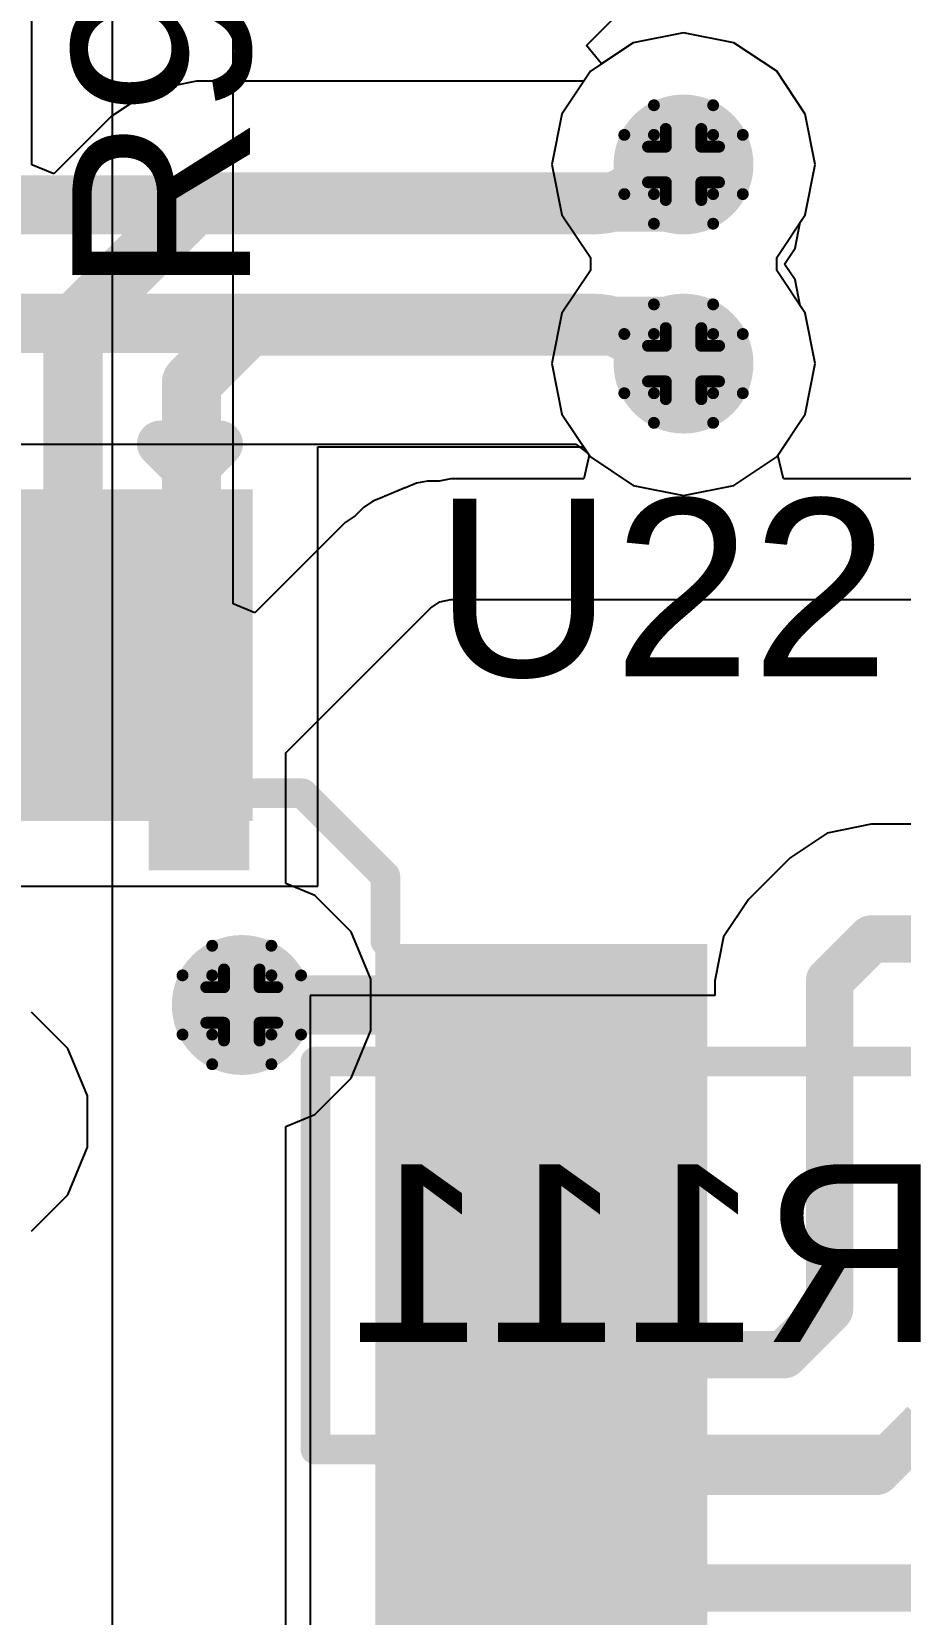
# Model space of a CAD drawing. Header units: inches. Extents: x 0 to 198, y 0 to 199.
# Drawn here: x 3.8021 to 3.9487, y 3.2067 to 3.4739 of the extents above; entities that cross this region are included whole.
import ezdxf

# ---------------------------------------------------------------- set-up
doc = ezdxf.new("R2010")
doc.units = ezdxf.units.IN
doc.header["$MEASUREMENT"] = 0
for name, color, linetype in [('Bottom Layer', 5, 'Continuous'), ('Bottom Overlay', 54, 'Continuous'), ('Drill Drawing', 1, 'Continuous'), ('Layer 1', 16, 'Continuous'), ('Layer 2', 76, 'Continuous'), ('Top Layer', 1, 'Continuous'), ('Top Overlay', 2, 'Continuous'), ('Top Paste', 8, 'Continuous'), ('Top Solder', 216, 'Continuous'), ('Via Holes', 16, 'Continuous')]:
    doc.layers.add(name, color=color, linetype=linetype)
doc.styles.add('Arial', font='', dxfattribs={"height": 0.2})
doc.styles.get('Arial').set_extended_font_data('Arial')

# ---------------------------------------------------------------- blocks, each defined once
blk = doc.blocks.new('48_LQFP__7_7___33')
at = {"layer": 'Top Layer'}
for points in [[(-0.10197, 0.19134), (-0.10197, 0.14331), (-0.11457, 0.14331), (-0.11457, 0.19134)], [(-0.08228, 0.19134), (-0.08228, 0.14331), (-0.09488, 0.14331), (-0.09488, 0.19134)], [(-0.0626, 0.19134), (-0.0626, 0.14331), (-0.0752, 0.14331), (-0.0752, 0.19134)], [(-0.04291, 0.19134), (-0.04291, 0.14331), (-0.05551, 0.14331), (-0.05551, 0.19134)], [(-0.02323, 0.19134), (-0.02323, 0.14331), (-0.03583, 0.14331), (-0.03583, 0.19134)], [(-0.00354, 0.19134), (-0.00354, 0.14331), (-0.01614, 0.14331), (-0.01614, 0.19134)], [(-0.14331, 0.11457), (-0.14331, 0.10197), (-0.19134, 0.10197), (-0.19134, 0.11457)], [(-0.14331, 0.09488), (-0.14331, 0.08228), (-0.19134, 0.08228), (-0.19134, 0.09488)]]:
    blk.add_hatch(color=1, dxfattribs=at).paths.add_polyline_path(points)
at = {"layer": 'Top Overlay'}
blk.add_hatch(color=2, dxfattribs=at).paths.add_polyline_path([(-0.14, 0.101), (-0.131, 0.101), (-0.131, 0.118), (-0.14, 0.118)])
at = {"layer": 'Top Paste'}
for points in [[(-0.10197, 0.19134), (-0.10197, 0.14331), (-0.11457, 0.14331), (-0.11457, 0.19134)], [(-0.08228, 0.19134), (-0.08228, 0.14331), (-0.09488, 0.14331), (-0.09488, 0.19134)], [(-0.0626, 0.19134), (-0.0626, 0.14331), (-0.0752, 0.14331), (-0.0752, 0.19134)], [(-0.04291, 0.19134), (-0.04291, 0.14331), (-0.05551, 0.14331), (-0.05551, 0.19134)], [(-0.02323, 0.19134), (-0.02323, 0.14331), (-0.03583, 0.14331), (-0.03583, 0.19134)], [(-0.00354, 0.19134), (-0.00354, 0.14331), (-0.01614, 0.14331), (-0.01614, 0.19134)], [(-0.14331, 0.11457), (-0.14331, 0.10197), (-0.19134, 0.10197), (-0.19134, 0.11457)], [(-0.14331, 0.09488), (-0.14331, 0.08228), (-0.19134, 0.08228), (-0.19134, 0.09488)]]:
    blk.add_hatch(color=8, dxfattribs=at).paths.add_polyline_path(points)
at = {"layer": 'Top Solder'}
for points in [[(-0.09797, 0.19534), (-0.09797, 0.13931), (-0.11857, 0.13931), (-0.11857, 0.19534)], [(-0.07828, 0.19534), (-0.07828, 0.13931), (-0.09888, 0.13931), (-0.09888, 0.19534)], [(-0.0586, 0.19534), (-0.0586, 0.13931), (-0.0792, 0.13931), (-0.0792, 0.19534)], [(-0.03891, 0.19534), (-0.03891, 0.13931), (-0.05951, 0.13931), (-0.05951, 0.19534)], [(-0.01923, 0.19534), (-0.01923, 0.13931), (-0.03983, 0.13931), (-0.03983, 0.19534)], [(0.00046, 0.19534), (0.00046, 0.13931), (-0.02014, 0.13931), (-0.02014, 0.19534)], [(-0.13931, 0.11857), (-0.13931, 0.09797), (-0.19534, 0.09797), (-0.19534, 0.11857)], [(-0.13931, 0.09888), (-0.13931, 0.07828), (-0.19534, 0.07828), (-0.19534, 0.09888)]]:
    blk.add_hatch(color=216, dxfattribs=at).paths.add_polyline_path(points)
at = {"layer": 'Top Overlay'}
for points in [[(-0.144, 0.127, 0.005, 0.005, 0), (-0.13, 0.141, 0.005, 0.005, 0)], [(-0.119, 0.141, 0.005, 0.005, 0), (-0.13, 0.141, 0.005, 0.005, 0)], [(-0.144, 0.119, 0.005, 0.005, 0), (-0.144, 0.127, 0.005, 0.005, 0)], [(-0.203, 0.103, 0.00787, 0.00787, 0), (-0.203, 0.113, 0.00787, 0.00787, 0)], [(-0.198, 0.108, 0.00787, 0.00787, 0), (-0.203, 0.113, 0.00787, 0.00787, 0)], [(-0.203, 0.103, 0.00787, 0.00787, 0), (-0.198, 0.108, 0.00787, 0.00787, 0)]]:
    blk.add_lwpolyline(points, format="xyseb", dxfattribs=at)
for points in [[(-0.13125, 0.141, 0.0025, 0.0025, 1), (-0.12875, 0.141, 0.0025, 0.0025, 1)], [(-0.13125, 0.141, 0.0025, 0.0025, 1), (-0.12875, 0.141, 0.0025, 0.0025, 1)], [(-0.12025, 0.141, 0.0025, 0.0025, 1), (-0.11775, 0.141, 0.0025, 0.0025, 1)], [(-0.14525, 0.127, 0.0025, 0.0025, 1), (-0.14275, 0.127, 0.0025, 0.0025, 1)], [(-0.14525, 0.127, 0.0025, 0.0025, 1), (-0.14275, 0.127, 0.0025, 0.0025, 1)], [(-0.14525, 0.119, 0.0025, 0.0025, 1), (-0.14275, 0.119, 0.0025, 0.0025, 1)], [(-0.20497, 0.113, 0.00394, 0.00394, 1), (-0.20103, 0.113, 0.00394, 0.00394, 1)], [(-0.20497, 0.113, 0.00394, 0.00394, 1), (-0.20103, 0.113, 0.00394, 0.00394, 1)], [(-0.19997, 0.108, 0.00394, 0.00394, 1), (-0.19603, 0.108, 0.00394, 0.00394, 1)], [(-0.19997, 0.108, 0.00394, 0.00394, 1), (-0.19603, 0.108, 0.00394, 0.00394, 1)], [(-0.20497, 0.103, 0.00394, 0.00394, 1), (-0.20103, 0.103, 0.00394, 0.00394, 1)], [(-0.20497, 0.103, 0.00394, 0.00394, 1), (-0.20103, 0.103, 0.00394, 0.00394, 1)]]:
    blk.add_lwpolyline(points, format="xyseb", close=True, dxfattribs=at)

msp = doc.modelspace()

# ---------------------------------------------------------------- hatches: boundary and pattern name
at = {"layer": 'Bottom Layer'}
h = msp.add_hatch(color=5, dxfattribs=at)
edge = h.paths.add_edge_path()
edge.add_arc((3.91214, 3.45144), 0.01181, 0, 360)
h = msp.add_hatch(color=5, dxfattribs=at)
edge = h.paths.add_edge_path()
edge.add_arc((3.91214, 3.41782), 0.01181, 0, 360)
h = msp.add_hatch(color=5, dxfattribs=at)
edge = h.paths.add_edge_path()
edge.add_arc((3.83756, 3.30954), 0.01181, 0, 360)
at = {"layer": 'Layer 1'}
h = msp.add_hatch(color=16, dxfattribs=at)
edge = h.paths.add_edge_path()
edge.add_arc((3.91214, 3.45144), 0.01181, 0, 360)
h = msp.add_hatch(color=16, dxfattribs=at)
edge = h.paths.add_edge_path()
edge.add_arc((3.91214, 3.41782), 0.01181, 0, 360)
h = msp.add_hatch(color=16, dxfattribs=at)
edge = h.paths.add_edge_path()
edge.add_arc((3.83756, 3.30954), 0.01181, 0, 360)
at = {"layer": 'Layer 2'}
h = msp.add_hatch(color=76, dxfattribs=at)
edge = h.paths.add_edge_path()
edge.add_arc((3.91214, 3.45144), 0.01181, 0, 360)
h = msp.add_hatch(color=76, dxfattribs=at)
edge = h.paths.add_edge_path()
edge.add_arc((3.91214, 3.41782), 0.01181, 0, 360)
h = msp.add_hatch(color=76, dxfattribs=at)
edge = h.paths.add_edge_path()
edge.add_arc((3.83756, 3.30954), 0.01181, 0, 360)
at = {"layer": 'Top Layer'}
h = msp.add_hatch(color=1, dxfattribs=at)
edge = h.paths.add_edge_path()
edge.add_arc((3.91214, 3.45144), 0.01181, 0, 360)
h = msp.add_hatch(color=1, dxfattribs=at)
edge = h.paths.add_edge_path()
edge.add_arc((3.91214, 3.41782), 0.01181, 0, 360)
h = msp.add_hatch(color=1, dxfattribs=at)
edge = h.paths.add_edge_path()
edge.add_arc((3.83756, 3.30954), 0.01181, 0, 360)
at = {"layer": 'Via Holes'}
h = msp.add_hatch(color=7, dxfattribs=at)
edge = h.paths.add_edge_path()
edge.add_arc((3.91214, 3.45144), 0.00591, 0, 360)
h = msp.add_hatch(color=7, dxfattribs=at)
edge = h.paths.add_edge_path()
edge.add_arc((3.91214, 3.41782), 0.00591, 0, 360)
h = msp.add_hatch(color=7, dxfattribs=at)
edge = h.paths.add_edge_path()
edge.add_arc((3.83756, 3.30954), 0.00591, 0, 360)

# ---------------------------------------------------------------- linework, layer by layer
at = {"layer": 'Bottom Layer'}
for p, q in [((3.89574, 3.47152), (3.91506, 3.49084)), ((3.89829, 3.46841), (3.89574, 3.47152)), ((3.90363, 3.47199), (3.89829, 3.46841)), ((3.91214, 3.47368), (3.90363, 3.47199)), ((3.92065, 3.47199), (3.91214, 3.47368)), ((3.92787, 3.46717), (3.92065, 3.47199)), ((3.93269, 3.45995), (3.92787, 3.46717)), ((3.93438, 3.45144), (3.93269, 3.45995)), ((3.93269, 3.44293), (3.93438, 3.45144)), ((3.92787, 3.43572), (3.93269, 3.44293)), ((3.92787, 3.43354), (3.92787, 3.43572)), ((3.93269, 3.42633), (3.92787, 3.43354)), ((3.93438, 3.41782), (3.93269, 3.42633)), ((3.93269, 3.40931), (3.93438, 3.41782)), ((3.92787, 3.4021), (3.93269, 3.40931)), ((3.4049, 3.40424), (3.89397, 3.40424)), ((3.89397, 3.40424), (3.89606, 3.40264)), ((3.89606, 3.40264), (3.89642, 3.4021)), ((3.89642, 3.4021), (3.90363, 3.39727)), ((3.92065, 3.39727), (3.92787, 3.4021)), ((3.90363, 3.39727), (3.91214, 3.39558)), ((3.91214, 3.39558), (3.92065, 3.39727))]:
    msp.add_line(p, q, dxfattribs=at)
for points in [[(3.90585, 3.44884, 0.01, 0.01, -0.198912), (3.91214, 3.45144, 0.01, 0.01, 0)], [(3.90505, 3.44803, 0.01, 0.01, -0.198769), (3.89683, 3.44463, 0.01, 0.01, 0)], [(3.90505, 3.44804, 0.01, 0.01, 0), (3.90585, 3.44884, 0.01, 0.01, 0)], [(3.90505, 3.44803, 0.01, 0.01, 0), (3.90505, 3.44804, 0.01, 0.01, 0)], [(3.90505, 3.44804, 0.01, 0.01, -0.000138), (3.90505, 3.44803, 0.01, 0.01, 0)], [(3.40951, 3.44463, 0.01, 0.01, 0), (3.89683, 3.44463, 0.01, 0.01, 0)], [(3.40951, 3.42463, 0.01, 0.01, 0), (3.89683, 3.42463, 0.01, 0.01, 0)], [(3.89683, 3.42463, 0.01, 0.01, -0.198769), (3.90505, 3.42123, 0.01, 0.01, 0)], [(3.90505, 3.42123, 0.01, 0.01, 0), (3.90585, 3.42043, 0.01, 0.01, 0)], [(3.90505, 3.42123, 0.01, 0.01, 0), (3.90505, 3.42123, 0.01, 0.01, 0)], [(3.90505, 3.42123, 0.01, 0.01, -0.000138), (3.90505, 3.42123, 0.01, 0.01, 0)], [(3.91214, 3.41782, 0.01, 0.01, -0.198912), (3.90585, 3.42043, 0.01, 0.01, 0)]]:
    msp.add_lwpolyline(points, format="xyseb", dxfattribs=at)
for points in [[(3.90964, 3.45144, 0.005, 0.005, 1), (3.91464, 3.45144, 0.005, 0.005, 1)], [(3.90255, 3.44804, 0.005, 0.005, 1), (3.90755, 3.44804, 0.005, 0.005, 1)], [(3.90255, 3.44804, 0.005, 0.005, 1), (3.90755, 3.44804, 0.005, 0.005, 1)], [(3.90255, 3.44804, 0.005, 0.005, 1), (3.90755, 3.44804, 0.005, 0.005, 1)], [(3.90255, 3.44803, 0.005, 0.005, 1), (3.90755, 3.44803, 0.005, 0.005, 1)], [(3.90255, 3.44803, 0.005, 0.005, 1), (3.90755, 3.44803, 0.005, 0.005, 1)], [(3.90255, 3.44803, 0.005, 0.005, 1), (3.90755, 3.44803, 0.005, 0.005, 1)], [(3.90335, 3.44884, 0.005, 0.005, 1), (3.90835, 3.44884, 0.005, 0.005, 1)], [(3.90335, 3.44884, 0.005, 0.005, 1), (3.90835, 3.44884, 0.005, 0.005, 1)], [(3.89433, 3.44463, 0.005, 0.005, 1), (3.89933, 3.44463, 0.005, 0.005, 1)], [(3.89433, 3.44463, 0.005, 0.005, 1), (3.89933, 3.44463, 0.005, 0.005, 1)], [(3.89433, 3.42463, 0.005, 0.005, 1), (3.89933, 3.42463, 0.005, 0.005, 1)], [(3.89433, 3.42463, 0.005, 0.005, 1), (3.89933, 3.42463, 0.005, 0.005, 1)], [(3.90255, 3.42123, 0.005, 0.005, 1), (3.90755, 3.42123, 0.005, 0.005, 1)], [(3.90255, 3.42123, 0.005, 0.005, 1), (3.90755, 3.42123, 0.005, 0.005, 1)], [(3.90255, 3.42123, 0.005, 0.005, 1), (3.90755, 3.42123, 0.005, 0.005, 1)], [(3.90255, 3.42123, 0.005, 0.005, 1), (3.90755, 3.42123, 0.005, 0.005, 1)], [(3.90255, 3.42123, 0.005, 0.005, 1), (3.90755, 3.42123, 0.005, 0.005, 1)], [(3.90255, 3.42123, 0.005, 0.005, 1), (3.90755, 3.42123, 0.005, 0.005, 1)], [(3.90335, 3.42043, 0.005, 0.005, 1), (3.90835, 3.42043, 0.005, 0.005, 1)], [(3.90335, 3.42043, 0.005, 0.005, 1), (3.90835, 3.42043, 0.005, 0.005, 1)], [(3.90964, 3.41782, 0.005, 0.005, 1), (3.91464, 3.41782, 0.005, 0.005, 1)]]:
    msp.add_lwpolyline(points, format="xyseb", close=True, dxfattribs=at)
at = {"layer": 'Bottom Overlay'}
for points in [[(3.85, 3.3, 0.005, 0.005, 0), (4.11, 3.3, 0.005, 0.005, 0)], [(3.85, 3.23447, 0.005, 0.005, 0), (3.85, 3.3, 0.005, 0.005, 0)], [(3.85, 3.23447, 0.005, 0.005, 0), (4.11, 3.23447, 0.005, 0.005, 0)]]:
    msp.add_lwpolyline(points, format="xyseb", dxfattribs=at)
for points in [[(3.84875, 3.3, 0.0025, 0.0025, 1), (3.85125, 3.3, 0.0025, 0.0025, 1)], [(3.84875, 3.3, 0.0025, 0.0025, 1), (3.85125, 3.3, 0.0025, 0.0025, 1)], [(3.84875, 3.23447, 0.0025, 0.0025, 1), (3.85125, 3.23447, 0.0025, 0.0025, 1)], [(3.84875, 3.23447, 0.0025, 0.0025, 1), (3.85125, 3.23447, 0.0025, 0.0025, 1)]]:
    msp.add_lwpolyline(points, format="xyseb", close=True, dxfattribs=at)
at = {"layer": 'Drill Drawing'}
for points in [[(3.90714, 3.45644, 0.002, 0.002, 0), (3.90714, 3.46144, 0.002, 0.002, 0)], [(3.90714, 3.46144, 0.002, 0.002, 0), (3.91714, 3.46144, 0.002, 0.002, 0)], [(3.91714, 3.45644, 0.002, 0.002, 0), (3.91714, 3.46144, 0.002, 0.002, 0)], [(3.90914, 3.45444, 0.002, 0.002, 0), (3.90914, 3.45744, 0.002, 0.002, 0)], [(3.90914, 3.45744, 0.002, 0.002, 0), (3.91514, 3.45744, 0.002, 0.002, 0)], [(3.91514, 3.45444, 0.002, 0.002, 0), (3.91514, 3.45744, 0.002, 0.002, 0)], [(3.90214, 3.44644, 0.002, 0.002, 0), (3.90214, 3.45644, 0.002, 0.002, 0)], [(3.90214, 3.45644, 0.002, 0.002, 0), (3.90714, 3.45644, 0.002, 0.002, 0)], [(3.90614, 3.44844, 0.002, 0.002, 0), (3.90614, 3.45444, 0.002, 0.002, 0)], [(3.90614, 3.45444, 0.002, 0.002, 0), (3.90914, 3.45444, 0.002, 0.002, 0)], [(3.91514, 3.45444, 0.002, 0.002, 0), (3.91814, 3.45444, 0.002, 0.002, 0)], [(3.91714, 3.45644, 0.002, 0.002, 0), (3.92214, 3.45644, 0.002, 0.002, 0)], [(3.91814, 3.44844, 0.002, 0.002, 0), (3.91814, 3.45444, 0.002, 0.002, 0)], [(3.92214, 3.44644, 0.002, 0.002, 0), (3.92214, 3.45644, 0.002, 0.002, 0)], [(3.90214, 3.44644, 0.002, 0.002, 0), (3.90714, 3.44644, 0.002, 0.002, 0)], [(3.90614, 3.44844, 0.002, 0.002, 0), (3.90914, 3.44844, 0.002, 0.002, 0)], [(3.90714, 3.44144, 0.002, 0.002, 0), (3.90714, 3.44644, 0.002, 0.002, 0)], [(3.90914, 3.44544, 0.002, 0.002, 0), (3.90914, 3.44844, 0.002, 0.002, 0)], [(3.91514, 3.44844, 0.002, 0.002, 0), (3.91814, 3.44844, 0.002, 0.002, 0)], [(3.91514, 3.44544, 0.002, 0.002, 0), (3.91514, 3.44844, 0.002, 0.002, 0)], [(3.91714, 3.44644, 0.002, 0.002, 0), (3.92214, 3.44644, 0.002, 0.002, 0)], [(3.91714, 3.44144, 0.002, 0.002, 0), (3.91714, 3.44644, 0.002, 0.002, 0)], [(3.90914, 3.44544, 0.002, 0.002, 0), (3.91514, 3.44544, 0.002, 0.002, 0)], [(3.90714, 3.44144, 0.002, 0.002, 0), (3.91714, 3.44144, 0.002, 0.002, 0)], [(3.90714, 3.42282, 0.002, 0.002, 0), (3.90714, 3.42782, 0.002, 0.002, 0)], [(3.90714, 3.42782, 0.002, 0.002, 0), (3.91714, 3.42782, 0.002, 0.002, 0)], [(3.91714, 3.42282, 0.002, 0.002, 0), (3.91714, 3.42782, 0.002, 0.002, 0)], [(3.90214, 3.41282, 0.002, 0.002, 0), (3.90214, 3.42282, 0.002, 0.002, 0)], [(3.90214, 3.42282, 0.002, 0.002, 0), (3.90714, 3.42282, 0.002, 0.002, 0)], [(3.90914, 3.42082, 0.002, 0.002, 0), (3.90914, 3.42382, 0.002, 0.002, 0)], [(3.90914, 3.42382, 0.002, 0.002, 0), (3.91514, 3.42382, 0.002, 0.002, 0)], [(3.91514, 3.42082, 0.002, 0.002, 0), (3.91514, 3.42382, 0.002, 0.002, 0)], [(3.91714, 3.42282, 0.002, 0.002, 0), (3.92214, 3.42282, 0.002, 0.002, 0)], [(3.92214, 3.41282, 0.002, 0.002, 0), (3.92214, 3.42282, 0.002, 0.002, 0)], [(3.90614, 3.41482, 0.002, 0.002, 0), (3.90614, 3.42082, 0.002, 0.002, 0)], [(3.90614, 3.42082, 0.002, 0.002, 0), (3.90914, 3.42082, 0.002, 0.002, 0)], [(3.91514, 3.42082, 0.002, 0.002, 0), (3.91814, 3.42082, 0.002, 0.002, 0)], [(3.91814, 3.41482, 0.002, 0.002, 0), (3.91814, 3.42082, 0.002, 0.002, 0)], [(3.90614, 3.41482, 0.002, 0.002, 0), (3.90914, 3.41482, 0.002, 0.002, 0)], [(3.90914, 3.41182, 0.002, 0.002, 0), (3.90914, 3.41482, 0.002, 0.002, 0)], [(3.91514, 3.41482, 0.002, 0.002, 0), (3.91814, 3.41482, 0.002, 0.002, 0)], [(3.91514, 3.41182, 0.002, 0.002, 0), (3.91514, 3.41482, 0.002, 0.002, 0)], [(3.90214, 3.41282, 0.002, 0.002, 0), (3.90714, 3.41282, 0.002, 0.002, 0)], [(3.90714, 3.40782, 0.002, 0.002, 0), (3.90714, 3.41282, 0.002, 0.002, 0)], [(3.90914, 3.41182, 0.002, 0.002, 0), (3.91514, 3.41182, 0.002, 0.002, 0)], [(3.91714, 3.41282, 0.002, 0.002, 0), (3.92214, 3.41282, 0.002, 0.002, 0)], [(3.91714, 3.40782, 0.002, 0.002, 0), (3.91714, 3.41282, 0.002, 0.002, 0)], [(3.90714, 3.40782, 0.002, 0.002, 0), (3.91714, 3.40782, 0.002, 0.002, 0)], [(3.83256, 3.31454, 0.002, 0.002, 0), (3.83256, 3.31954, 0.002, 0.002, 0)], [(3.83256, 3.31954, 0.002, 0.002, 0), (3.84256, 3.31954, 0.002, 0.002, 0)], [(3.84256, 3.31454, 0.002, 0.002, 0), (3.84256, 3.31954, 0.002, 0.002, 0)], [(3.83456, 3.31254, 0.002, 0.002, 0), (3.83456, 3.31554, 0.002, 0.002, 0)], [(3.83456, 3.31554, 0.002, 0.002, 0), (3.84056, 3.31554, 0.002, 0.002, 0)], [(3.84056, 3.31254, 0.002, 0.002, 0), (3.84056, 3.31554, 0.002, 0.002, 0)], [(3.82756, 3.30454, 0.002, 0.002, 0), (3.82756, 3.31454, 0.002, 0.002, 0)], [(3.82756, 3.31454, 0.002, 0.002, 0), (3.83256, 3.31454, 0.002, 0.002, 0)], [(3.83156, 3.30654, 0.002, 0.002, 0), (3.83156, 3.31254, 0.002, 0.002, 0)], [(3.83156, 3.31254, 0.002, 0.002, 0), (3.83456, 3.31254, 0.002, 0.002, 0)], [(3.84056, 3.31254, 0.002, 0.002, 0), (3.84356, 3.31254, 0.002, 0.002, 0)], [(3.84256, 3.31454, 0.002, 0.002, 0), (3.84756, 3.31454, 0.002, 0.002, 0)], [(3.84356, 3.30654, 0.002, 0.002, 0), (3.84356, 3.31254, 0.002, 0.002, 0)], [(3.84756, 3.30454, 0.002, 0.002, 0), (3.84756, 3.31454, 0.002, 0.002, 0)], [(3.82756, 3.30454, 0.002, 0.002, 0), (3.83256, 3.30454, 0.002, 0.002, 0)], [(3.83156, 3.30654, 0.002, 0.002, 0), (3.83456, 3.30654, 0.002, 0.002, 0)], [(3.83256, 3.29954, 0.002, 0.002, 0), (3.83256, 3.30454, 0.002, 0.002, 0)], [(3.83456, 3.30354, 0.002, 0.002, 0), (3.83456, 3.30654, 0.002, 0.002, 0)], [(3.84056, 3.30654, 0.002, 0.002, 0), (3.84356, 3.30654, 0.002, 0.002, 0)], [(3.84056, 3.30354, 0.002, 0.002, 0), (3.84056, 3.30654, 0.002, 0.002, 0)], [(3.84256, 3.30454, 0.002, 0.002, 0), (3.84756, 3.30454, 0.002, 0.002, 0)], [(3.84256, 3.29954, 0.002, 0.002, 0), (3.84256, 3.30454, 0.002, 0.002, 0)], [(3.83456, 3.30354, 0.002, 0.002, 0), (3.84056, 3.30354, 0.002, 0.002, 0)], [(3.83256, 3.29954, 0.002, 0.002, 0), (3.84256, 3.29954, 0.002, 0.002, 0)]]:
    msp.add_lwpolyline(points, format="xyseb", dxfattribs=at)
for points in [[(3.90664, 3.46144, 0.001, 0.001, 1), (3.90764, 3.46144, 0.001, 0.001, 1)], [(3.90664, 3.46144, 0.001, 0.001, 1), (3.90764, 3.46144, 0.001, 0.001, 1)], [(3.91664, 3.46144, 0.001, 0.001, 1), (3.91764, 3.46144, 0.001, 0.001, 1)], [(3.91664, 3.46144, 0.001, 0.001, 1), (3.91764, 3.46144, 0.001, 0.001, 1)], [(3.90864, 3.45744, 0.001, 0.001, 1), (3.90964, 3.45744, 0.001, 0.001, 1)], [(3.90864, 3.45744, 0.001, 0.001, 1), (3.90964, 3.45744, 0.001, 0.001, 1)], [(3.91464, 3.45744, 0.001, 0.001, 1), (3.91564, 3.45744, 0.001, 0.001, 1)], [(3.91464, 3.45744, 0.001, 0.001, 1), (3.91564, 3.45744, 0.001, 0.001, 1)], [(3.90164, 3.45644, 0.001, 0.001, 1), (3.90264, 3.45644, 0.001, 0.001, 1)], [(3.90164, 3.45644, 0.001, 0.001, 1), (3.90264, 3.45644, 0.001, 0.001, 1)], [(3.90564, 3.45444, 0.001, 0.001, 1), (3.90664, 3.45444, 0.001, 0.001, 1)], [(3.90564, 3.45444, 0.001, 0.001, 1), (3.90664, 3.45444, 0.001, 0.001, 1)], [(3.90664, 3.45644, 0.001, 0.001, 1), (3.90764, 3.45644, 0.001, 0.001, 1)], [(3.90664, 3.45644, 0.001, 0.001, 1), (3.90764, 3.45644, 0.001, 0.001, 1)], [(3.90864, 3.45444, 0.001, 0.001, 1), (3.90964, 3.45444, 0.001, 0.001, 1)], [(3.90864, 3.45444, 0.001, 0.001, 1), (3.90964, 3.45444, 0.001, 0.001, 1)], [(3.91464, 3.45444, 0.001, 0.001, 1), (3.91564, 3.45444, 0.001, 0.001, 1)], [(3.91464, 3.45444, 0.001, 0.001, 1), (3.91564, 3.45444, 0.001, 0.001, 1)], [(3.91664, 3.45644, 0.001, 0.001, 1), (3.91764, 3.45644, 0.001, 0.001, 1)], [(3.91664, 3.45644, 0.001, 0.001, 1), (3.91764, 3.45644, 0.001, 0.001, 1)], [(3.91764, 3.45444, 0.001, 0.001, 1), (3.91864, 3.45444, 0.001, 0.001, 1)], [(3.91764, 3.45444, 0.001, 0.001, 1), (3.91864, 3.45444, 0.001, 0.001, 1)], [(3.92164, 3.45644, 0.001, 0.001, 1), (3.92264, 3.45644, 0.001, 0.001, 1)], [(3.92164, 3.45644, 0.001, 0.001, 1), (3.92264, 3.45644, 0.001, 0.001, 1)], [(3.90164, 3.44644, 0.001, 0.001, 1), (3.90264, 3.44644, 0.001, 0.001, 1)], [(3.90164, 3.44644, 0.001, 0.001, 1), (3.90264, 3.44644, 0.001, 0.001, 1)], [(3.90564, 3.44844, 0.001, 0.001, 1), (3.90664, 3.44844, 0.001, 0.001, 1)], [(3.90564, 3.44844, 0.001, 0.001, 1), (3.90664, 3.44844, 0.001, 0.001, 1)], [(3.90664, 3.44644, 0.001, 0.001, 1), (3.90764, 3.44644, 0.001, 0.001, 1)], [(3.90664, 3.44644, 0.001, 0.001, 1), (3.90764, 3.44644, 0.001, 0.001, 1)], [(3.90864, 3.44844, 0.001, 0.001, 1), (3.90964, 3.44844, 0.001, 0.001, 1)], [(3.90864, 3.44844, 0.001, 0.001, 1), (3.90964, 3.44844, 0.001, 0.001, 1)], [(3.91464, 3.44844, 0.001, 0.001, 1), (3.91564, 3.44844, 0.001, 0.001, 1)], [(3.91464, 3.44844, 0.001, 0.001, 1), (3.91564, 3.44844, 0.001, 0.001, 1)], [(3.91664, 3.44644, 0.001, 0.001, 1), (3.91764, 3.44644, 0.001, 0.001, 1)], [(3.91664, 3.44644, 0.001, 0.001, 1), (3.91764, 3.44644, 0.001, 0.001, 1)], [(3.91764, 3.44844, 0.001, 0.001, 1), (3.91864, 3.44844, 0.001, 0.001, 1)], [(3.91764, 3.44844, 0.001, 0.001, 1), (3.91864, 3.44844, 0.001, 0.001, 1)], [(3.92164, 3.44644, 0.001, 0.001, 1), (3.92264, 3.44644, 0.001, 0.001, 1)], [(3.92164, 3.44644, 0.001, 0.001, 1), (3.92264, 3.44644, 0.001, 0.001, 1)], [(3.90864, 3.44544, 0.001, 0.001, 1), (3.90964, 3.44544, 0.001, 0.001, 1)], [(3.90864, 3.44544, 0.001, 0.001, 1), (3.90964, 3.44544, 0.001, 0.001, 1)], [(3.91464, 3.44544, 0.001, 0.001, 1), (3.91564, 3.44544, 0.001, 0.001, 1)], [(3.91464, 3.44544, 0.001, 0.001, 1), (3.91564, 3.44544, 0.001, 0.001, 1)], [(3.90664, 3.44144, 0.001, 0.001, 1), (3.90764, 3.44144, 0.001, 0.001, 1)], [(3.90664, 3.44144, 0.001, 0.001, 1), (3.90764, 3.44144, 0.001, 0.001, 1)], [(3.91664, 3.44144, 0.001, 0.001, 1), (3.91764, 3.44144, 0.001, 0.001, 1)], [(3.91664, 3.44144, 0.001, 0.001, 1), (3.91764, 3.44144, 0.001, 0.001, 1)], [(3.90664, 3.42782, 0.001, 0.001, 1), (3.90764, 3.42782, 0.001, 0.001, 1)], [(3.90664, 3.42782, 0.001, 0.001, 1), (3.90764, 3.42782, 0.001, 0.001, 1)], [(3.91664, 3.42782, 0.001, 0.001, 1), (3.91764, 3.42782, 0.001, 0.001, 1)], [(3.91664, 3.42782, 0.001, 0.001, 1), (3.91764, 3.42782, 0.001, 0.001, 1)], [(3.90164, 3.42282, 0.001, 0.001, 1), (3.90264, 3.42282, 0.001, 0.001, 1)], [(3.90164, 3.42282, 0.001, 0.001, 1), (3.90264, 3.42282, 0.001, 0.001, 1)], [(3.90664, 3.42282, 0.001, 0.001, 1), (3.90764, 3.42282, 0.001, 0.001, 1)], [(3.90664, 3.42282, 0.001, 0.001, 1), (3.90764, 3.42282, 0.001, 0.001, 1)], [(3.90864, 3.42382, 0.001, 0.001, 1), (3.90964, 3.42382, 0.001, 0.001, 1)], [(3.90864, 3.42382, 0.001, 0.001, 1), (3.90964, 3.42382, 0.001, 0.001, 1)], [(3.91464, 3.42382, 0.001, 0.001, 1), (3.91564, 3.42382, 0.001, 0.001, 1)], [(3.91464, 3.42382, 0.001, 0.001, 1), (3.91564, 3.42382, 0.001, 0.001, 1)], [(3.91664, 3.42282, 0.001, 0.001, 1), (3.91764, 3.42282, 0.001, 0.001, 1)], [(3.91664, 3.42282, 0.001, 0.001, 1), (3.91764, 3.42282, 0.001, 0.001, 1)], [(3.92164, 3.42282, 0.001, 0.001, 1), (3.92264, 3.42282, 0.001, 0.001, 1)], [(3.92164, 3.42282, 0.001, 0.001, 1), (3.92264, 3.42282, 0.001, 0.001, 1)], [(3.90564, 3.42082, 0.001, 0.001, 1), (3.90664, 3.42082, 0.001, 0.001, 1)], [(3.90564, 3.42082, 0.001, 0.001, 1), (3.90664, 3.42082, 0.001, 0.001, 1)], [(3.90864, 3.42082, 0.001, 0.001, 1), (3.90964, 3.42082, 0.001, 0.001, 1)], [(3.90864, 3.42082, 0.001, 0.001, 1), (3.90964, 3.42082, 0.001, 0.001, 1)], [(3.91464, 3.42082, 0.001, 0.001, 1), (3.91564, 3.42082, 0.001, 0.001, 1)], [(3.91464, 3.42082, 0.001, 0.001, 1), (3.91564, 3.42082, 0.001, 0.001, 1)], [(3.91764, 3.42082, 0.001, 0.001, 1), (3.91864, 3.42082, 0.001, 0.001, 1)], [(3.91764, 3.42082, 0.001, 0.001, 1), (3.91864, 3.42082, 0.001, 0.001, 1)], [(3.90564, 3.41482, 0.001, 0.001, 1), (3.90664, 3.41482, 0.001, 0.001, 1)], [(3.90564, 3.41482, 0.001, 0.001, 1), (3.90664, 3.41482, 0.001, 0.001, 1)], [(3.90864, 3.41482, 0.001, 0.001, 1), (3.90964, 3.41482, 0.001, 0.001, 1)], [(3.90864, 3.41482, 0.001, 0.001, 1), (3.90964, 3.41482, 0.001, 0.001, 1)], [(3.91464, 3.41482, 0.001, 0.001, 1), (3.91564, 3.41482, 0.001, 0.001, 1)], [(3.91464, 3.41482, 0.001, 0.001, 1), (3.91564, 3.41482, 0.001, 0.001, 1)], [(3.91764, 3.41482, 0.001, 0.001, 1), (3.91864, 3.41482, 0.001, 0.001, 1)], [(3.91764, 3.41482, 0.001, 0.001, 1), (3.91864, 3.41482, 0.001, 0.001, 1)], [(3.90164, 3.41282, 0.001, 0.001, 1), (3.90264, 3.41282, 0.001, 0.001, 1)], [(3.90164, 3.41282, 0.001, 0.001, 1), (3.90264, 3.41282, 0.001, 0.001, 1)], [(3.90664, 3.41282, 0.001, 0.001, 1), (3.90764, 3.41282, 0.001, 0.001, 1)], [(3.90664, 3.41282, 0.001, 0.001, 1), (3.90764, 3.41282, 0.001, 0.001, 1)], [(3.90864, 3.41182, 0.001, 0.001, 1), (3.90964, 3.41182, 0.001, 0.001, 1)], [(3.90864, 3.41182, 0.001, 0.001, 1), (3.90964, 3.41182, 0.001, 0.001, 1)], [(3.91464, 3.41182, 0.001, 0.001, 1), (3.91564, 3.41182, 0.001, 0.001, 1)], [(3.91464, 3.41182, 0.001, 0.001, 1), (3.91564, 3.41182, 0.001, 0.001, 1)], [(3.91664, 3.41282, 0.001, 0.001, 1), (3.91764, 3.41282, 0.001, 0.001, 1)], [(3.91664, 3.41282, 0.001, 0.001, 1), (3.91764, 3.41282, 0.001, 0.001, 1)], [(3.92164, 3.41282, 0.001, 0.001, 1), (3.92264, 3.41282, 0.001, 0.001, 1)], [(3.92164, 3.41282, 0.001, 0.001, 1), (3.92264, 3.41282, 0.001, 0.001, 1)], [(3.90664, 3.40782, 0.001, 0.001, 1), (3.90764, 3.40782, 0.001, 0.001, 1)], [(3.90664, 3.40782, 0.001, 0.001, 1), (3.90764, 3.40782, 0.001, 0.001, 1)], [(3.91664, 3.40782, 0.001, 0.001, 1), (3.91764, 3.40782, 0.001, 0.001, 1)], [(3.91664, 3.40782, 0.001, 0.001, 1), (3.91764, 3.40782, 0.001, 0.001, 1)], [(3.83206, 3.31954, 0.001, 0.001, 1), (3.83306, 3.31954, 0.001, 0.001, 1)], [(3.83206, 3.31954, 0.001, 0.001, 1), (3.83306, 3.31954, 0.001, 0.001, 1)], [(3.84206, 3.31954, 0.001, 0.001, 1), (3.84306, 3.31954, 0.001, 0.001, 1)], [(3.84206, 3.31954, 0.001, 0.001, 1), (3.84306, 3.31954, 0.001, 0.001, 1)], [(3.83406, 3.31554, 0.001, 0.001, 1), (3.83506, 3.31554, 0.001, 0.001, 1)], [(3.83406, 3.31554, 0.001, 0.001, 1), (3.83506, 3.31554, 0.001, 0.001, 1)], [(3.84006, 3.31554, 0.001, 0.001, 1), (3.84106, 3.31554, 0.001, 0.001, 1)], [(3.84006, 3.31554, 0.001, 0.001, 1), (3.84106, 3.31554, 0.001, 0.001, 1)], [(3.82706, 3.31454, 0.001, 0.001, 1), (3.82806, 3.31454, 0.001, 0.001, 1)], [(3.82706, 3.31454, 0.001, 0.001, 1), (3.82806, 3.31454, 0.001, 0.001, 1)], [(3.83106, 3.31254, 0.001, 0.001, 1), (3.83206, 3.31254, 0.001, 0.001, 1)], [(3.83106, 3.31254, 0.001, 0.001, 1), (3.83206, 3.31254, 0.001, 0.001, 1)], [(3.83206, 3.31454, 0.001, 0.001, 1), (3.83306, 3.31454, 0.001, 0.001, 1)], [(3.83206, 3.31454, 0.001, 0.001, 1), (3.83306, 3.31454, 0.001, 0.001, 1)], [(3.83406, 3.31254, 0.001, 0.001, 1), (3.83506, 3.31254, 0.001, 0.001, 1)], [(3.83406, 3.31254, 0.001, 0.001, 1), (3.83506, 3.31254, 0.001, 0.001, 1)], [(3.84006, 3.31254, 0.001, 0.001, 1), (3.84106, 3.31254, 0.001, 0.001, 1)], [(3.84006, 3.31254, 0.001, 0.001, 1), (3.84106, 3.31254, 0.001, 0.001, 1)], [(3.84206, 3.31454, 0.001, 0.001, 1), (3.84306, 3.31454, 0.001, 0.001, 1)], [(3.84206, 3.31454, 0.001, 0.001, 1), (3.84306, 3.31454, 0.001, 0.001, 1)], [(3.84306, 3.31254, 0.001, 0.001, 1), (3.84406, 3.31254, 0.001, 0.001, 1)], [(3.84306, 3.31254, 0.001, 0.001, 1), (3.84406, 3.31254, 0.001, 0.001, 1)], [(3.84706, 3.31454, 0.001, 0.001, 1), (3.84806, 3.31454, 0.001, 0.001, 1)], [(3.84706, 3.31454, 0.001, 0.001, 1), (3.84806, 3.31454, 0.001, 0.001, 1)], [(3.82706, 3.30454, 0.001, 0.001, 1), (3.82806, 3.30454, 0.001, 0.001, 1)], [(3.82706, 3.30454, 0.001, 0.001, 1), (3.82806, 3.30454, 0.001, 0.001, 1)], [(3.83106, 3.30654, 0.001, 0.001, 1), (3.83206, 3.30654, 0.001, 0.001, 1)], [(3.83106, 3.30654, 0.001, 0.001, 1), (3.83206, 3.30654, 0.001, 0.001, 1)], [(3.83206, 3.30454, 0.001, 0.001, 1), (3.83306, 3.30454, 0.001, 0.001, 1)], [(3.83206, 3.30454, 0.001, 0.001, 1), (3.83306, 3.30454, 0.001, 0.001, 1)], [(3.83406, 3.30654, 0.001, 0.001, 1), (3.83506, 3.30654, 0.001, 0.001, 1)], [(3.83406, 3.30654, 0.001, 0.001, 1), (3.83506, 3.30654, 0.001, 0.001, 1)], [(3.84006, 3.30654, 0.001, 0.001, 1), (3.84106, 3.30654, 0.001, 0.001, 1)], [(3.84006, 3.30654, 0.001, 0.001, 1), (3.84106, 3.30654, 0.001, 0.001, 1)], [(3.84206, 3.30454, 0.001, 0.001, 1), (3.84306, 3.30454, 0.001, 0.001, 1)], [(3.84206, 3.30454, 0.001, 0.001, 1), (3.84306, 3.30454, 0.001, 0.001, 1)], [(3.84306, 3.30654, 0.001, 0.001, 1), (3.84406, 3.30654, 0.001, 0.001, 1)], [(3.84306, 3.30654, 0.001, 0.001, 1), (3.84406, 3.30654, 0.001, 0.001, 1)], [(3.84706, 3.30454, 0.001, 0.001, 1), (3.84806, 3.30454, 0.001, 0.001, 1)], [(3.84706, 3.30454, 0.001, 0.001, 1), (3.84806, 3.30454, 0.001, 0.001, 1)], [(3.83406, 3.30354, 0.001, 0.001, 1), (3.83506, 3.30354, 0.001, 0.001, 1)], [(3.83406, 3.30354, 0.001, 0.001, 1), (3.83506, 3.30354, 0.001, 0.001, 1)], [(3.84006, 3.30354, 0.001, 0.001, 1), (3.84106, 3.30354, 0.001, 0.001, 1)], [(3.84006, 3.30354, 0.001, 0.001, 1), (3.84106, 3.30354, 0.001, 0.001, 1)], [(3.83206, 3.29954, 0.001, 0.001, 1), (3.83306, 3.29954, 0.001, 0.001, 1)], [(3.83206, 3.29954, 0.001, 0.001, 1), (3.83306, 3.29954, 0.001, 0.001, 1)], [(3.84206, 3.29954, 0.001, 0.001, 1), (3.84306, 3.29954, 0.001, 0.001, 1)], [(3.84206, 3.29954, 0.001, 0.001, 1), (3.84306, 3.29954, 0.001, 0.001, 1)]]:
    msp.add_lwpolyline(points, format="xyseb", close=True, dxfattribs=at)
at = {"layer": 'Layer 1'}
for p, q in [((3.90363, 3.47199), (3.89642, 3.46717)), ((3.91214, 3.47368), (3.90363, 3.47199)), ((3.92065, 3.47199), (3.91214, 3.47368)), ((3.92787, 3.46717), (3.92065, 3.47199)), ((3.89642, 3.46717), (3.8916, 3.45995)), ((3.93269, 3.45995), (3.92787, 3.46717)), ((3.8916, 3.45995), (3.88991, 3.45144)), ((3.93438, 3.45144), (3.93269, 3.45995)), ((3.88991, 3.45144), (3.8916, 3.44293)), ((3.93269, 3.44293), (3.93438, 3.45144)), ((3.8916, 3.44293), (3.89642, 3.43572)), ((3.92787, 3.43572), (3.93269, 3.44293)), ((3.89642, 3.43572), (3.89642, 3.43354)), ((3.92787, 3.43354), (3.92787, 3.43572)), ((3.89642, 3.43354), (3.8916, 3.42633)), ((3.93269, 3.42633), (3.92787, 3.43354)), ((3.8916, 3.42633), (3.88991, 3.41782)), ((3.93438, 3.41782), (3.93269, 3.42633)), ((3.88991, 3.41782), (3.8916, 3.40931)), ((3.93269, 3.40931), (3.93438, 3.41782)), ((3.8916, 3.40931), (3.89642, 3.4021)), ((3.92787, 3.4021), (3.93269, 3.40931)), ((3.89642, 3.4021), (3.90363, 3.39727)), ((3.92065, 3.39727), (3.92787, 3.4021)), ((3.90363, 3.39727), (3.91214, 3.39558)), ((3.91214, 3.39558), (3.92065, 3.39727))]:
    msp.add_line(p, q, dxfattribs=at)
at = {"layer": 'Layer 2'}
for p, q in [((3.81569, 3.54431), (3.81569, 3.16456)), ((3.83608, 3.37728), (3.83608, 3.54431)), ((3.90363, 3.47199), (3.89642, 3.46717)), ((3.91214, 3.47368), (3.90363, 3.47199)), ((3.92065, 3.47199), (3.91214, 3.47368)), ((3.92787, 3.46717), (3.92065, 3.47199)), ((3.89642, 3.46717), (3.8916, 3.45995)), ((3.93269, 3.45995), (3.92787, 3.46717)), ((3.8916, 3.45995), (3.88991, 3.45144)), ((3.93438, 3.45144), (3.93269, 3.45995)), ((3.88991, 3.45144), (3.8916, 3.44293)), ((3.93269, 3.44293), (3.93438, 3.45144)), ((3.8916, 3.44293), (3.89642, 3.43572)), ((3.92787, 3.43572), (3.93269, 3.44293)), ((3.89642, 3.43572), (3.89642, 3.43354)), ((3.92787, 3.43354), (3.92787, 3.43572)), ((3.89642, 3.43354), (3.8916, 3.42633)), ((3.93269, 3.42633), (3.92787, 3.43354)), ((3.8916, 3.42633), (3.88991, 3.41782)), ((3.93438, 3.41782), (3.93269, 3.42633)), ((3.88991, 3.41782), (3.8916, 3.40931)), ((3.93269, 3.40931), (3.93438, 3.41782)), ((3.8916, 3.40931), (3.89622, 3.40239)), ((3.92807, 3.40239), (3.93269, 3.40931)), ((3.89622, 3.40239), (3.89535, 3.39857)), ((3.92894, 3.39857), (3.92807, 3.40239)), ((3.86498, 3.39677), (3.86176, 3.39544)), ((3.86507, 3.39684), (3.86498, 3.39677)), ((3.86519, 3.39686), (3.86507, 3.39684)), ((3.86704, 3.39763), (3.86519, 3.39686)), ((3.8689, 3.398), (3.86704, 3.39763)), ((3.87091, 3.398), (3.8689, 3.398)), ((3.87288, 3.39839), (3.87091, 3.398)), ((3.8953, 3.39839), (3.87288, 3.39839)), ((3.89535, 3.39857), (3.8953, 3.39839)), ((3.92899, 3.39839), (3.92894, 3.39857)), ((4.13699, 3.39839), (3.92899, 3.39839)), ((3.85969, 3.39459), (3.85812, 3.39354)), ((3.86155, 3.39535), (3.85969, 3.39459)), ((3.85969, 3.39459), (3.85969, 3.39459)), ((3.85969, 3.39459), (3.85969, 3.39459)), ((3.86164, 3.39542), (3.86155, 3.39535)), ((3.86176, 3.39544), (3.86164, 3.39542)), ((3.85503, 3.391), (3.83977, 3.37574)), ((3.8567, 3.39211), (3.85503, 3.391)), ((3.85812, 3.39354), (3.8567, 3.39211)), ((3.86945, 3.37658), (3.87102, 3.37763)), ((3.87102, 3.37763), (3.87288, 3.378)), ((3.87288, 3.378), (4.13699, 3.378)), ((3.83977, 3.37574), (3.83608, 3.37728)), ((3.845, 3.35213), (3.86945, 3.37658)), ((3.845, 3.33007), (3.845, 3.35213)), ((3.84991, 3.32803), (3.845, 3.33007)), ((3.85605, 3.3219), (3.84991, 3.32803)), ((3.85937, 3.31388), (3.85605, 3.3219)), ((3.85937, 3.30521), (3.85937, 3.31388)), ((3.80819, 3.30221), (3.80206, 3.30835)), ((3.85605, 3.29719), (3.85937, 3.30521)), ((3.81151, 3.2942), (3.80819, 3.30221)), ((3.84991, 3.29105), (3.85605, 3.29719)), ((3.81151, 3.28552), (3.81151, 3.2942)), ((3.845, 3.28902), (3.84991, 3.29105)), ((3.845, 3.15567), (3.845, 3.28902)), ((3.80819, 3.27751), (3.81151, 3.28552)), ((3.80206, 3.27137), (3.80819, 3.27751))]:
    msp.add_line(p, q, dxfattribs=at)
at = {"layer": 'Top Layer'}
for p, q in [((3.80211, 3.46501), (3.80211, 3.52501)), ((3.90363, 3.47199), (3.89642, 3.46717)), ((3.91214, 3.47368), (3.90363, 3.47199)), ((3.92065, 3.47199), (3.91214, 3.47368)), ((3.92787, 3.46717), (3.92065, 3.47199)), ((3.89642, 3.46717), (3.89532, 3.46552)), ((3.93269, 3.45995), (3.92787, 3.46717)), ((3.80211, 3.45138), (3.80211, 3.46501)), ((3.82212, 3.46396), (3.8155, 3.45954)), ((3.82992, 3.46552), (3.82212, 3.46396)), ((3.89532, 3.46552), (3.82992, 3.46552)), ((3.8155, 3.45954), (3.8058, 3.44985)), ((3.93438, 3.45144), (3.93269, 3.45995)), ((3.8058, 3.44985), (3.80211, 3.45138)), ((3.93269, 3.44293), (3.93438, 3.45144)), ((3.93098, 3.43732), (3.93185, 3.44168)), ((3.93185, 3.44168), (3.93269, 3.44293)), ((3.92919, 3.43463), (3.93098, 3.43732)), ((3.93098, 3.43194), (3.92919, 3.43463)), ((3.93185, 3.42759), (3.93098, 3.43194)), ((3.93269, 3.42633), (3.93185, 3.42759)), ((3.93438, 3.41782), (3.93269, 3.42633)), ((3.93269, 3.40931), (3.93438, 3.41782)), ((3.92787, 3.4021), (3.93269, 3.40931)), ((3.85037, 3.32958), (3.85037, 3.40375)), ((3.85037, 3.40375), (3.89532, 3.40375)), ((3.89532, 3.40375), (3.89642, 3.4021)), ((3.89642, 3.4021), (3.90363, 3.39727)), ((3.92065, 3.39727), (3.92787, 3.4021)), ((3.90363, 3.39727), (3.91214, 3.39558)), ((3.91214, 3.39558), (3.92065, 3.39727)), ((3.93641, 3.33857), (3.93013, 3.33437)), ((3.94383, 3.34004), (3.93641, 3.33857)), ((3.99286, 3.34004), (3.94383, 3.34004)), ((3.93013, 3.33437), (3.92309, 3.32733)), ((3.79041, 3.32958), (3.85037, 3.32958)), ((3.92309, 3.32733), (3.9189, 3.32105)), ((3.9189, 3.32105), (3.91742, 3.31364)), ((3.91742, 3.31364), (3.91742, 3.31116)), ((3.91742, 3.31116), (3.84911, 3.31116)), ((3.84911, 3.31116), (3.84911, 3.29147)), ((3.84911, 3.29147), (3.84911, 3.24887)), ((3.84911, 3.24887), (3.84911, 3.22919)), ((3.84911, 3.22919), (3.84911, 3.18982))]:
    msp.add_line(p, q, dxfattribs=at)
for points in [[(3.91214, 3.44512, 0.01, 0.01, 0), (3.91214, 3.45144, 0.01, 0.01, 0)], [(3.80907, 3.42428, 0.01, 0.01, 0), (3.82992, 3.44512, 0.01, 0.01, 0)], [(3.82992, 3.44512, 0.01, 0.01, 0), (3.91214, 3.44512, 0.01, 0.01, 0)], [(3.80907, 3.39262, 0.01, 0.01, 0), (3.80907, 3.42428, 0.01, 0.01, 0)], [(3.82907, 3.4146, 0.01, 0.01, 0), (3.83861, 3.42414, 0.01, 0.01, 0)], [(3.83861, 3.42414, 0.01, 0.01, 0), (3.91214, 3.42414, 0.01, 0.01, 0)], [(3.91214, 3.41782, 0.01, 0.01, 0), (3.91214, 3.42414, 0.01, 0.01, 0)], [(3.82907, 3.3686, 0.01, 0.01, 0), (3.82907, 3.4146, 0.01, 0.01, 0)], [(3.93679, 3.31364, 0.008, 0.008, 0), (3.94383, 3.32067, 0.008, 0.008, 0)], [(3.94383, 3.32067, 0.008, 0.008, 0), (4.02557, 3.32067, 0.008, 0.008, 0)], [(3.93679, 3.2582, 0.008, 0.008, 0), (3.93679, 3.31364, 0.008, 0.008, 0)], [(3.83756, 3.30954, 0.01, 0.01, 0), (3.88813, 3.30954, 0.01, 0.01, 0)], [(3.92908, 3.25049, 0.008, 0.008, 0), (3.93679, 3.2582, 0.008, 0.008, 0)], [(3.88813, 3.25049, 0.008, 0.008, 0), (3.92908, 3.25049, 0.008, 0.008, 0)], [(3.94471, 3.2308, 0.008, 0.008, 0), (3.95278, 3.23887, 0.008, 0.008, 0)], [(3.88813, 3.2308, 0.008, 0.008, 0), (3.94471, 3.2308, 0.008, 0.008, 0)], [(3.88813, 3.21112, 0.008, 0.008, 0), (3.96034, 3.21112, 0.008, 0.008, 0)]]:
    msp.add_lwpolyline(points, format="xyseb", dxfattribs=at)
for points in [[(3.90964, 3.45144, 0.005, 0.005, 1), (3.91464, 3.45144, 0.005, 0.005, 1)], [(3.82742, 3.44512, 0.005, 0.005, 1), (3.83242, 3.44512, 0.005, 0.005, 1)], [(3.82742, 3.44512, 0.005, 0.005, 1), (3.83242, 3.44512, 0.005, 0.005, 1)], [(3.90964, 3.44512, 0.005, 0.005, 1), (3.91464, 3.44512, 0.005, 0.005, 1)], [(3.90964, 3.44512, 0.005, 0.005, 1), (3.91464, 3.44512, 0.005, 0.005, 1)], [(3.80657, 3.42428, 0.005, 0.005, 1), (3.81157, 3.42428, 0.005, 0.005, 1)], [(3.80657, 3.42428, 0.005, 0.005, 1), (3.81157, 3.42428, 0.005, 0.005, 1)], [(3.83611, 3.42414, 0.005, 0.005, 1), (3.84111, 3.42414, 0.005, 0.005, 1)], [(3.83611, 3.42414, 0.005, 0.005, 1), (3.84111, 3.42414, 0.005, 0.005, 1)], [(3.90964, 3.42414, 0.005, 0.005, 1), (3.91464, 3.42414, 0.005, 0.005, 1)], [(3.90964, 3.42414, 0.005, 0.005, 1), (3.91464, 3.42414, 0.005, 0.005, 1)], [(3.90964, 3.41782, 0.005, 0.005, 1), (3.91464, 3.41782, 0.005, 0.005, 1)], [(3.82657, 3.4146, 0.005, 0.005, 1), (3.83157, 3.4146, 0.005, 0.005, 1)], [(3.82657, 3.4146, 0.005, 0.005, 1), (3.83157, 3.4146, 0.005, 0.005, 1)], [(3.80657, 3.39262, 0.005, 0.005, 1), (3.81157, 3.39262, 0.005, 0.005, 1)], [(3.82657, 3.3686, 0.005, 0.005, 1), (3.83157, 3.3686, 0.005, 0.005, 1)], [(3.94183, 3.32067, 0.004, 0.004, 1), (3.94583, 3.32067, 0.004, 0.004, 1)], [(3.94183, 3.32067, 0.004, 0.004, 1), (3.94583, 3.32067, 0.004, 0.004, 1)], [(3.93479, 3.31364, 0.004, 0.004, 1), (3.93879, 3.31364, 0.004, 0.004, 1)], [(3.93479, 3.31364, 0.004, 0.004, 1), (3.93879, 3.31364, 0.004, 0.004, 1)], [(3.83506, 3.30954, 0.005, 0.005, 1), (3.84006, 3.30954, 0.005, 0.005, 1)], [(3.88563, 3.30954, 0.005, 0.005, 1), (3.89063, 3.30954, 0.005, 0.005, 1)], [(3.93479, 3.2582, 0.004, 0.004, 1), (3.93879, 3.2582, 0.004, 0.004, 1)], [(3.93479, 3.2582, 0.004, 0.004, 1), (3.93879, 3.2582, 0.004, 0.004, 1)], [(3.88613, 3.25049, 0.004, 0.004, 1), (3.89013, 3.25049, 0.004, 0.004, 1)], [(3.92708, 3.25049, 0.004, 0.004, 1), (3.93108, 3.25049, 0.004, 0.004, 1)], [(3.92708, 3.25049, 0.004, 0.004, 1), (3.93108, 3.25049, 0.004, 0.004, 1)], [(3.88613, 3.2308, 0.004, 0.004, 1), (3.89013, 3.2308, 0.004, 0.004, 1)], [(3.94271, 3.2308, 0.004, 0.004, 1), (3.94671, 3.2308, 0.004, 0.004, 1)], [(3.94271, 3.2308, 0.004, 0.004, 1), (3.94671, 3.2308, 0.004, 0.004, 1)], [(3.88613, 3.21112, 0.004, 0.004, 1), (3.89013, 3.21112, 0.004, 0.004, 1)]]:
    msp.add_lwpolyline(points, format="xyseb", close=True, dxfattribs=at)

# ---------------------------------------------------------------- block references
at = {"rotation": 270}
msp.add_blockref('48_LQFP__7_7___33', (3.72081, 3.20128), dxfattribs=at)

# ---------------------------------------------------------------- texts
at = {"layer": 'Bottom Overlay', "style": 'Arial', "text_generation_flag": 2}
msp.add_text('R111', height=0.03, dxfattribs=at).set_placement((3.95563, 3.25265))
at = {"layer": 'Top Overlay', "style": 'Arial'}
msp.add_text('R90', height=0.03, rotation=90, dxfattribs=at).set_placement((3.83894, 3.42936))
msp.add_text('U22', height=0.03, dxfattribs=at).set_placement((3.87001, 3.365))

doc.saveas('drawing.dxf')
